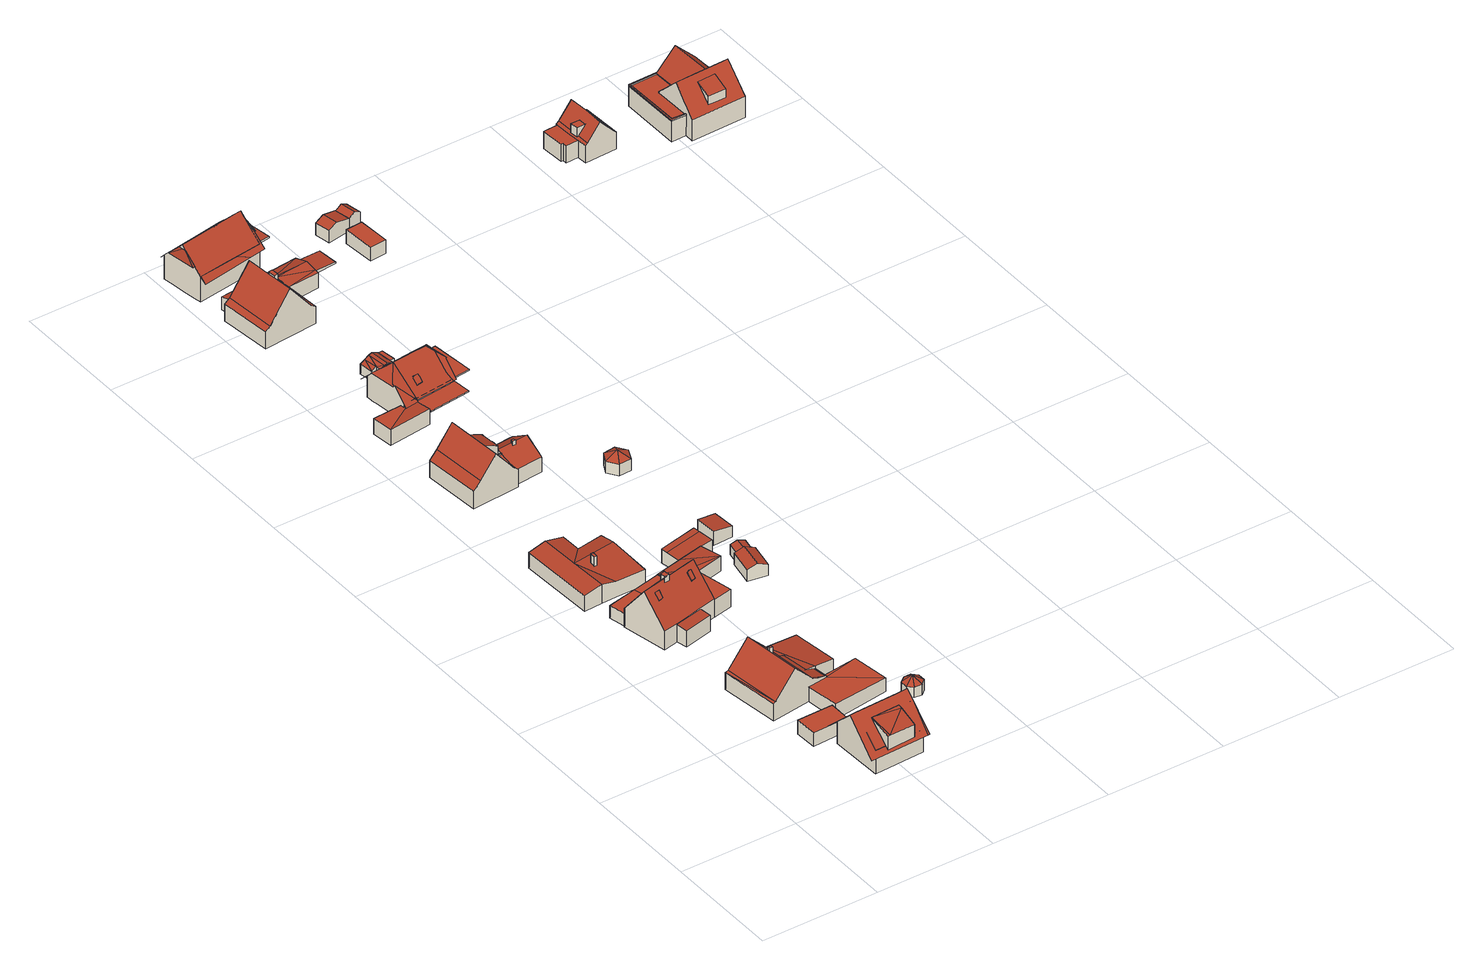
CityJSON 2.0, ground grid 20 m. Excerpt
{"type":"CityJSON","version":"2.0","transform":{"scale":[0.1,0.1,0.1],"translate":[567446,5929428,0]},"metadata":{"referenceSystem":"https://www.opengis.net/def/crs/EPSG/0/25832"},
"CityObjects":{
"building1":{"type":"Building","attributes":{"Grundfläche 2D":"22.022506","Grundhöhe NN":"1.350"},"geometry":[{"type":"Solid","lod":"3","boundaries":[[[[0,1,2,3]],[[4,5,3,2]],[[5,6,0,3]],[[6,7,1,0]],[[7,4,2,1]],[[7,6,5,4]]]],"semantics":{"surfaces":[{"type":"RoofSurface"},{"type":"WallSurface"},{"type":"GroundSurface"}],"values":[[0,1,1,1,1,2]]}}]},
"building2":{"type":"Building","attributes":{"Grundfläche 2D":"77.094022","Grundhöhe NN":"1.350"},"geometry":[{"type":"Solid","lod":"3","boundaries":[[[[8,9,10]],[[11,10,12]],[[8,10,11]],[[8,11,13]],[[14,15,16,17,18,19,20],[21,22,23,24,25,26]],[[14,20,19,18,27,28,29]],[[23,22,21,12,10,9]],[[25,13,11,12,21,26]],[[8,13,25,24]],[[9,8,24,23]],[[30,31,32,33,34]],[[35,36,20,30,34,37]],[[38,39,40,35,37,41]],[[42,33,32,43,19,44,38,41,45]],[[45,41,37,34,33,42]],[[14,20,36,35,40,39,38,44,19,18,17,16,15]],[[14,29,28,27,18,19,43,32,31,30,20]]]],"semantics":{"surfaces":[{"type":"RoofSurface"},{"type":"WallSurface"},{"type":"GroundSurface"}],"values":[[0,0,0,0,0,0,1,1,1,1,1,1,1,1,2,0,0]]}}]},
"building3":{"type":"Building","attributes":{"Grundfläche 2D":"188.567059","Grundhöhe NN":"1.225"},"children":["building3-1","building3-2"],"geometry":[{"type":"Solid","lod":"3","boundaries":[[[[46,47,48]],[[49,47,46]],[[49,46,50,51,52]],[[53,54,55,56,57,58,52,51,50]],[[59,60,56,55,61,62,63,64,65]],[[66,58,67,68,69]],[[67,58,57,56,70,68]],[[71,72,73,74]],[[75,73,72]],[[76,73,75]],[[56,60,59,65,68,70]],[[73,63,62,61,55,54,53,50,46,48,77,78,74]],[[79,65,64,63,73,76,80]],[[68,65,79,81,69]],[[66,69,81,82]],[[47,49,52,58,66,82,83]],[[48,47,83,77]],[[71,74,78,84]],[[72,71,84,85]],[[75,72,85,86]],[[76,75,86,80]],[[85,84,78,77,83,82,81,79,80,86]]]],"semantics":{"surfaces":[{"type":"RoofSurface"},{"type":"WallSurface"},{"type":"GroundSurface"}],"values":[[0,0,0,0,0,0,0,0,0,0,1,1,1,1,1,1,1,1,1,1,1,2]]}}]},
"building3-1":{"type":"BuildingInstallation","parents":["building3"],"geometry":[{"type":"MultiSurface","lod":"3","boundaries":[[[87,53,88,89,62,90,91,92,59,70,93,67,94,95,96]],[[61,54,55]],[[97,60,97,98]],[[67,57,94]],[[62,89,99]],[[100,98,97,101]],[[97,70,59,101]],[[61,99,89]],[[70,97,60]]],"semantics":{"surfaces":[{"type":"RoofSurface"},{"type":"WallSurface"}],"values":[0,1,1,1,0,0,0,0,0]}}]},
"building3-2":{"type":"BuildingInstallation","parents":["building3"],"geometry":[{"type":"MultiSurface","lod":"3","boundaries":[[[102,103,104,105,106]],[[104,103,107,108]],[[108,109,110,106,105,104]],[[110,111,102,106]],[[111,107,103,102]]],"semantics":{"surfaces":[{"type":"RoofSurface"},{"type":"WallSurface"}],"values":[0,1,1,1,1]}}]},
"building4":{"type":"Building","attributes":{"Grundfläche 2D":"13.789918","Grundhöhe NN":"1.091"},"children":["building4-1"],"geometry":[{"type":"Solid","lod":"3","boundaries":[[[[112,113,114,115]],[[114,116,117,118,115]],[[112,115,118,117,119,120]],[[112,120,119,121,113]],[[114,113,121,116]],[[121,119,117,116]]]],"semantics":{"surfaces":[{"type":"RoofSurface"},{"type":"WallSurface"},{"type":"GroundSurface"}],"values":[[0,1,1,1,1,2]]}}]},
"building4-1":{"type":"BuildingInstallation","parents":["building4"],"geometry":[{"type":"MultiSurface","lod":"3","boundaries":[[[122,112,115,123]],[[118,124,123,115]],[[124,125,122,123]],[[125,120,112,122]],[[120,118,115,112]],[[120,125,124,118]]],"semantics":{"surfaces":[{"type":"RoofSurface"},{"type":"WallSurface"},{"type":"OuterCeilingSurface"}],"values":[0,1,1,1,1,2]}}]},
"building5":{"type":"Building","attributes":{"Grundfläche 2D":"123.532788","Grundhöhe NN":"0.979"},"children":["building5-1"],"geometry":[{"type":"Solid","lod":"3","boundaries":[[[[126,127,128,129,130]],[[126,130,131]],[[132,126,131,133]],[[134,126,132,135]],[[127,126,134,136]],[[130,129,137,138]],[[139,133,131,130,138,140]],[[132,133,139,141]],[[135,132,141,142]],[[134,135,142,143]],[[136,134,143,144]],[[128,127,136,144,145]],[[129,128,145,137]],[[139,140,138,137,145,144,143,142,141]]]],"semantics":{"surfaces":[{"type":"RoofSurface"},{"type":"WallSurface"},{"type":"GroundSurface"}],"values":[[0,0,0,0,0,1,1,1,1,1,1,1,1,2]]}}]},
"building5-1":{"type":"BuildingInstallation","parents":["building5"],"geometry":[{"type":"MultiSurface","lod":"3","boundaries":[[[146,147,148,149]],[[149,148,150,151]],[[146,149,151,152]],[[147,146,152,153]],[[148,147,153,150]]],"semantics":{"surfaces":[{"type":"RoofSurface"},{"type":"WallSurface"}],"values":[0,1,1,1,1]}}]},
"building6":{"type":"Building","attributes":{"Grundfläche 2D":"149.399845","Grundhöhe NN":"0.918"},"children":["building6-1","building6-2","building6-3"],"geometry":[{"type":"Solid","lod":"3","boundaries":[[[[154,155,156,157,158,159,160,161,162,163,164,165]],[[166,158,157,156,155,154,165,164,163,167,168,169]],[[170,171,172,173]],[[174,175,176,177]],[[178,179,180]],[[178,180,181]],[[182,181,183]],[[184,178,181,182]],[[184,182,185]],[[170,173,186,187]],[[181,171,170,187,188,183]],[[171,181,180,172]],[[174,177,189,190]],[[175,174,190,191]],[[176,175,191,192]],[[182,183,188,193]],[[185,182,193,194]],[[178,184,185,194,195]],[[179,178,195,196]],[[176,192,186,173,162,161,160,159,197,189,177]],[[163,162,173,172,167]],[[198,166,169,168,167,172,180,179,196]],[[197,159,158,166,198]],[[191,190,189,197,198,196,195,194,193,188,187,186,192]]]],"semantics":{"surfaces":[{"type":"RoofSurface"},{"type":"WallSurface"},{"type":"GroundSurface"}],"values":[[0,0,0,0,0,0,0,0,0,1,1,1,1,1,1,1,1,1,1,1,1,1,1,2]]}}]},
"building6-1":{"type":"BuildingInstallation","parents":["building6"],"geometry":[{"type":"MultiSurface","lod":"3","boundaries":[[[199,200,201,202,203]],[[204,202,201,205]],[[206,205,201,200]],[[204,207,203,202]],[[207,208,206,200,199,203]]],"semantics":{"surfaces":[{"type":"RoofSurface"},{"type":"WallSurface"}],"values":[0,1,1,1,1]}}]},
"building6-2":{"type":"BuildingInstallation","parents":["building6"],"geometry":[{"type":"MultiSurface","lod":"3","boundaries":[[[209,210,211,212,213,214,215]],[[216,213,212,211,217,155]],[[218,214,213,216]],[[218,165,154,219,210,209,215,214]],[[211,210,219,217]]],"semantics":{"surfaces":[{"type":"RoofSurface"},{"type":"WallSurface"}],"values":[0,1,1,1,1]}}]},
"building6-3":{"type":"BuildingInstallation","parents":["building6"],"geometry":[{"type":"MultiSurface","lod":"3","boundaries":[[[220,221,222,223,224,225]],[[226,227,223,222]],[[228,229,220,225]],[[227,228,225,224,223]],[[222,221,220,229,230,226]]],"semantics":{"surfaces":[{"type":"RoofSurface"},{"type":"WallSurface"}],"values":[0,1,1,1,1]}}]},
"building7":{"type":"Building","attributes":{"Grundfläche 2D":"7.339132","Grundhöhe NN":"1.258"},"geometry":[{"type":"Solid","lod":"3","boundaries":[[[[231,232,233]],[[231,234,232]],[[231,233,235]],[[231,235,236]],[[231,236,237]],[[231,237,238]],[[231,238,239]],[[231,239,234]],[[240,241,233,232]],[[241,242,235,233]],[[242,243,236,235]],[[243,244,237,236]],[[244,245,238,237]],[[245,246,239,238]],[[246,247,234,239]],[[247,240,232,234]],[[240,247,246,245,244,243,242,241]]]],"semantics":{"surfaces":[{"type":"RoofSurface"},{"type":"WallSurface"},{"type":"GroundSurface"}],"values":[[0,0,0,0,0,0,0,0,1,1,1,1,1,1,1,1,2]]}}]},
"building8":{"type":"Building","attributes":{"Grundfläche 2D":"110.233627","Grundhöhe NN":"1.056"},"children":["building8-1","building8-2","building8-3","building8-4"],"geometry":[{"type":"Solid","lod":"3","boundaries":[[[[248,249,250,251,252,253,254]],[[252,255,256,253]],[[255,257,258,259,260,261]],[[260,262,263,256,255,261]],[[256,263,262,264,265]],[[266,257,267,268,269]],[[259,258,257,266,270]],[[271,272,273,274,266,275,276,277,278,279]],[[280,265,281]],[[260,282,264,265,264,262]],[[283,281,265,264,282,284,285,286,287]],[[270,266,274,288,289]],[[289,259,270]],[[290,291,292,286,293,294,295]],[[292,287,286]],[[286,296,293]],[[296,297,293]],[[297,298,293]],[[298,299,293]],[[293,299,300,301]],[[293,301,302]],[[271,279,303,304,305,283,293,302,273,272]],[[282,286,285,284]],[[282,260,286]],[[306,307,308,309,310,311]],[[307,306,307,308]],[[306,312,308,307]],[[287,292,283]],[[283,292,291,290]],[[290,295,283]],[[283,295,294,293]],[[283,305,281]],[[275,266,269]],[[300,299,298,297,296,286,310,309]],[[309,308,312,274,273,302,301]],[[309,301,300]],[[311,310,286,260]],[[289,288,274,312,306]],[[306,259,289]],[[306,311,260,259]],[[313,250,249,248,254,314,315]],[[267,257,255,252,251,250,313,316]],[[317,275,269,268,267,316,318]],[[277,276,275,317,319]],[[303,279,278,277,319,320]],[[305,304,303,320,321]],[[281,305,321,322,280]],[[254,253,256,265,280,322,314]],[[317,318,316,313,315,314,322,321,320,319]]]],"semantics":{"surfaces":[{"type":"RoofSurface"},{"type":"WallSurface"},{"type":"GroundSurface"}],"values":[[0,0,0,0,0,0,0,0,0,0,0,0,0,0,0,0,0,0,0,0,0,0,0,0,0,0,0,0,0,0,0,1,1,1,1,1,1,1,1,1,1,1,1,1,1,1,1,1,2]]}}]},
"building8-1":{"type":"BuildingInstallation","parents":["building8"],"geometry":[{"type":"MultiSurface","lod":"3","boundaries":[[[323,324,325,326,327]],[[328,272,329,330,325,324]],[[330,331,326,325]],[[271,332,323,327,326,331]],[[332,328,324,323]]],"semantics":{"surfaces":[{"type":"RoofSurface"},{"type":"WallSurface"}],"values":[0,1,1,1,1]}}]},
"building8-2":{"type":"BuildingInstallation","parents":["building8"],"geometry":[{"type":"MultiSurface","lod":"3","boundaries":[[[333,334,335,336]],[[337,334,333]],[[338,334,337]],[[339,340,341,342,343,344,345,346,347,348,349,350,351,334,338]],[[352,353,345,344]],[[354,353,352]],[[355,356,353,354]],[[357,358,333,336,270]],[[337,333,358,359]],[[307,338,259]],[[307,259,306]],[[338,337,359]],[[338,359,259]],[[307,360,339,338]],[[360,361,340,339]],[[361,362,341,340]],[[362,363,364,311,260,365,366,352,344,343,342,341]],[[354,352,366,367]],[[282,354,367]],[[282,368,355,354]],[[368,264,356,355]],[[369,347,346,345,353,356,264,263]],[[348,261,370,371,372,258,270,336,335,334,351,350,349]]],"semantics":{"surfaces":[{"type":"RoofSurface"},{"type":"WallSurface"}],"values":[0,0,0,0,0,0,0,1,1,1,1,1,1,1,1,1,1,1,1,1,1,1,1]}}]},
"building8-3":{"type":"BuildingInstallation","parents":["building8"],"geometry":[{"type":"MultiSurface","lod":"3","boundaries":[[[365,373,374,375,376,377,378,302,293,379,380,381,382,383,384,385,386,367,366]],[[286,296,297,298,376,375,374,373]],[[298,299,377,376]],[[299,300,378,377]],[[378,300,301]],[[301,302,378]],[[373,365,260,286]],[[294,295,290,291,292,382,381,380,379,293]],[[292,287,383,382]],[[287,387,388,385,384,383]],[[388,285,284,282,367,386,385]]],"semantics":{"surfaces":[{"type":"RoofSurface"},{"type":"WallSurface"}],"values":[0,1,1,1,1,1,1,1,1,1,1]}}]},
"building8-4":{"type":"BuildingInstallation","parents":["building8"],"geometry":[{"type":"MultiSurface","lod":"3","boundaries":[[[358,359,358,357,389,390,391]],[[392,274,390,389]],[[289,358,391,390,274,288]],[[289,259,359]],[[289,359,358]],[[270,392,389,357]]],"semantics":{"surfaces":[{"type":"RoofSurface"},{"type":"WallSurface"}],"values":[0,1,1,1,1,1]}}]},
"building9":{"type":"Building","attributes":{"Grundfläche 2D":"23.607002","Grundhöhe NN":"0.918"},"geometry":[{"type":"Solid","lod":"3","boundaries":[[[[393,394,395,396]],[[397,398,393,396,399]],[[399,396,395,400,401]],[[398,397,399,401,402]],[[394,393,398,402,403]],[[395,394,403,400]],[[402,401,400,403]]]],"semantics":{"surfaces":[{"type":"RoofSurface"},{"type":"WallSurface"},{"type":"GroundSurface"}],"values":[[0,0,1,1,1,1,2]]}}]},
"building10":{"type":"Building","attributes":{"Grundfläche 2D":"14.716086","Grundhöhe NN":"0.878"},"geometry":[{"type":"Solid","lod":"3","boundaries":[[[[404,405,406,407,408]],[[409,410,405,404,411]],[[408,407,412,413]],[[411,404,408,413,414]],[[409,411,414,415]],[[407,406,405,410,409,415,416,417,412]],[[416,415,414,413,412,417]]]],"semantics":{"surfaces":[{"type":"RoofSurface"},{"type":"WallSurface"},{"type":"GroundSurface"}],"values":[[0,0,1,1,1,1,2]]}}]},
"building11":{"type":"Building","attributes":{"Grundfläche 2D":"95.056930","Grundhöhe NN":"1.610"},"children":["building11-1","building11-2","building11-3","building11-4"],"geometry":[{"type":"Solid","lod":"3","boundaries":[[[[418,419,420]],[[421,422,418]],[[421,423,424,422]],[[422,424,423,425,426]],[[425,427,428,429,422,426]],[[430,431,432,433,422,429,428,434,435]],[[433,432,431,436,437]],[[418,422,433,437,436,438,419]],[[439,440,441,442,443,428,427,444]],[[445,446,447,448,449,450]],[[451,452,453,445,450,454]],[[455,456,457,458,459,460,461]],[[462,463,440,454,450,449,448,447,460,429,464]],[[460,447,461]],[[465,466,467,468,469,470,437,432,458,457]],[[418,468,467,471]],[[472,473,474,475,452,451,454,440,439,444,427,476,426,424,421,418,471,477]],[[478,453,452,475]],[[445,453,478,479]],[[479,480,446,445]],[[447,446,480,455,461]],[[480,479,478,475,474,473,472,477,471,467,466,465,457,456,455]],[[468,418,420]],[[438,436,437,470,469,468,420,419]],[[424,423,421]],[[423,424,426,425]],[[476,427,425]],[[426,476,425]],[[463,462,464,443,442,441,440]],[[443,464,428]],[[428,464,429]],[[429,460,459,458,432,431,430,435,434,428]],[[431,432,437,436]]]],"semantics":{"surfaces":[{"type":"RoofSurface"},{"type":"WallSurface"},{"type":"GroundSurface"}],"values":[[0,0,0,0,0,0,0,0,0,0,0,1,1,1,1,1,1,1,1,1,1,2,0,0,0,0,0,0,0,0,0,0,0]]}}]},
"building11-1":{"type":"BuildingInstallation","parents":["building11"],"geometry":[{"type":"MultiSurface","lod":"3","boundaries":[[[481,482,483,484,485]],[[486,484,483,487]],[[488,487,483,482]],[[486,489,481,485,484]],[[489,488,482,481]]],"semantics":{"surfaces":[{"type":"RoofSurface"},{"type":"WallSurface"}],"values":[0,1,1,1,1]}}]},
"building11-2":{"type":"BuildingInstallation","parents":["building11"],"geometry":[{"type":"MultiSurface","lod":"3","boundaries":[[[490,491,492,493,494]],[[495,492,491,490,496,497]],[[493,492,495,498]],[[494,493,498,499]],[[490,494,499,496]]],"semantics":{"surfaces":[{"type":"RoofSurface"},{"type":"WallSurface"}],"values":[0,1,1,1,1]}}]},
"building11-3":{"type":"BuildingInstallation","parents":["building11"],"geometry":[{"type":"MultiSurface","lod":"3","boundaries":[[[500,501,502,503]],[[500,503,504,505]],[[505,506,501,500]],[[502,501,506,507]],[[507,504,503,502]],[[507,506,505,504]]],"semantics":{"surfaces":[{"type":"RoofSurface"},{"type":"WallSurface"},{"type":"OuterCeilingSurface"}],"values":[0,1,1,1,1,2]}}]},
"building11-4":{"type":"BuildingInstallation","parents":["building11"],"geometry":[{"type":"MultiSurface","lod":"3","boundaries":[[[508,509,510,511]],[[512,511,510,447,461]],[[508,511,512,513]],[[509,508,513,514]],[[447,509,514,461]],[[509,447,510]],[[461,514,513,512]]],"semantics":{"surfaces":[{"type":"RoofSurface"},{"type":"WallSurface"},{"type":"OuterCeilingSurface"}],"values":[0,1,1,1,1,1,2]}}]},
"building12":{"type":"Building","attributes":{"Grundfläche 2D":"5.222830","Grundhöhe NN":"1.041"},"geometry":[{"type":"Solid","lod":"3","boundaries":[[[[515,516,517,518]],[[519,515,518,520]],[[521,520,518,517,522,523]],[[519,520,521,524]],[[516,515,519,524,525]],[[517,516,525,522]],[[521,523,522,525,524]]]],"semantics":{"surfaces":[{"type":"RoofSurface"},{"type":"WallSurface"},{"type":"GroundSurface"}],"values":[[0,0,1,1,1,1,2]]}}]},
"building13":{"type":"Building","attributes":{"Grundfläche 2D":"11.977586","Grundhöhe NN":"0.918"},"geometry":[{"type":"Solid","lod":"3","boundaries":[[[[526,527,528,529]],[[530,531,529,528]],[[531,532,526,529]],[[532,533,527,526]],[[533,530,528,527]],[[533,532,531,530]]]],"semantics":{"surfaces":[{"type":"RoofSurface"},{"type":"WallSurface"},{"type":"GroundSurface"}],"values":[[0,1,1,1,1,2]]}}]},
"building14":{"type":"Building","attributes":{"Grundfläche 2D":"12.297344","Grundhöhe NN":"1.610"},"geometry":[{"type":"Solid","lod":"3","boundaries":[[[[534,535,536,537,538,539]],[[540,538,537]],[[541,535,534,542]],[[543,542,544]],[[541,542,543]],[[545,544,546]],[[543,544,545]],[[541,543,547]],[[540,537,548]],[[549,550,540,551]],[[550,538,540]],[[552,553,546,544,542,534,539,538,550,549]],[[545,546,553,554]],[[543,545,554,555]],[[547,543,555,556]],[[548,537,536,535,541,547,556,557]],[[540,548,557,558]],[[551,540,558,559]],[[549,551,559,552]],[[555,554,553,552,559,558,557,556]]]],"semantics":{"surfaces":[{"type":"RoofSurface"},{"type":"WallSurface"},{"type":"GroundSurface"}],"values":[[0,0,0,0,0,0,0,0,0,0,0,1,1,1,1,1,1,1,1,2]]}}]},
"building15":{"type":"Building","attributes":{"Grundfläche 2D":"15.166122","Grundhöhe NN":"1.274"},"geometry":[{"type":"Solid","lod":"3","boundaries":[[[[560,561,562]],[[563,561,560]],[[560,562,564]],[[562,561,565,566]],[[564,562,566,567]],[[563,560,564,567,568]],[[561,563,568,565]],[[566,565,568,567]]]],"semantics":{"surfaces":[{"type":"RoofSurface"},{"type":"WallSurface"},{"type":"GroundSurface"}],"values":[[0,0,0,1,1,1,1,2]]}}]},
"building16":{"type":"Building","attributes":{"Grundfläche 2D":"11.699985","Grundhöhe NN":"1.034"},"geometry":[{"type":"Solid","lod":"3","boundaries":[[[[569,570,571]],[[569,572,570]],[[569,571,573]],[[569,573,574]],[[569,574,575]],[[569,575,572]],[[576,577,571,570]],[[577,578,573,571]],[[578,579,574,573]],[[579,580,575,574]],[[580,581,572,575]],[[581,576,570,572]],[[581,580,579,578,577,576]]]],"semantics":{"surfaces":[{"type":"RoofSurface"},{"type":"WallSurface"},{"type":"GroundSurface"}],"values":[[0,0,0,0,0,0,1,1,1,1,1,1,2]]}}]},
"building17":{"type":"Building","attributes":{"Grundfläche 2D":"111.909984","Grundhöhe NN":"1.041"},"children":["building17-1","building17-2"],"geometry":[{"type":"Solid","lod":"3","boundaries":[[[[582,583,584,585]],[[586,584,583,587,588,589]],[[590,589,588,587,591]],[[592,593,590,591,594,595,596]],[[563,560,597,598]],[[564,597,560]],[[599,600,597]],[[598,597,600]],[[601,599,596,602]],[[601,600,599]],[[603,601,602]],[[564,560,563,604,605]],[[597,564,605,606]],[[599,597,606,607,592]],[[592,596,599]],[[603,602,608,609]],[[598,600,601,603,609,610]],[[563,598,610,604]],[[582,585,611,612]],[[594,591,587,583,582,612,613]],[[602,596,595,594,613,608]],[[592,607,614,593]],[[585,584,586,589,590,593,614,611]],[[614,607,606,605,604,610,609,608,613,612,611]]]],"semantics":{"surfaces":[{"type":"RoofSurface"},{"type":"WallSurface"},{"type":"GroundSurface"}],"values":[[0,0,0,0,0,0,0,0,0,0,0,1,1,1,1,1,1,1,1,1,1,1,1,2]]}}]},
"building17-1":{"type":"BuildingInstallation","parents":["building17"],"geometry":[{"type":"MultiSurface","lod":"3","boundaries":[[[615,616,617,618,619,620]],[[621,618,617,616,622,623]],[[619,618,621,624]],[[625,615,620,619,624,626]],[[616,615,625,622]]],"semantics":{"surfaces":[{"type":"RoofSurface"},{"type":"WallSurface"}],"values":[0,1,1,1,1]}}]},
"building17-2":{"type":"BuildingInstallation","parents":["building17"],"geometry":[{"type":"MultiSurface","lod":"3","boundaries":[[[627,628,629,630]],[[628,627,631,632]],[[629,628,632,633]],[[630,629,633,634]],[[627,630,634,631]],[[632,631,634,633]]],"semantics":{"surfaces":[{"type":"RoofSurface"},{"type":"WallSurface"},{"type":"OuterCeilingSurface"}],"values":[0,1,1,1,1,2]}}]},
"building18":{"type":"Building","attributes":{"Grundfläche 2D":"86.519270","Grundhöhe NN":"1.402"},"children":["building18-1","building18-2"],"geometry":[{"type":"MultiSurface","lod":"3","boundaries":[[[635,636,637,638,639,640,641,642]],[[640,639,643]],[[644,645,636]],[[637,636,645,646,647,639,638]],[[648,649,650]],[[651,652,647,646,649,648,653,654,655]],[[656,652,651]],[[650,649,657,644]],[[644,657,645]],[[656,643,639,658,652]],[[659,660,653,661,662]],[[659,662,663,664,665,666,667,668,669,670,671,647,672,673]],[[635,674,669,668,675]],[[653,648,649,646,645,636,635,675,676,677,678,661]],[[665,679,664,663,662,661,678,677,676,675,668,667,666]],[[636,657,644]],[[659,673,672,652,651,655,654,653,660]],[[670,669,674,635,642,641,640]],[[640,639,671,670]],[[672,647,652]],[[639,647,671]],[[636,645,657]]],"semantics":{"surfaces":[{"type":"RoofSurface"},{"type":"WallSurface"},{"type":"GroundSurface"}],"values":[0,0,0,0,0,0,0,0,0,0,1,1,1,1,2,0,0,0,0,0,0,0]}}]},
"building18-1":{"type":"BuildingInstallation","parents":["building18"],"geometry":[{"type":"MultiSurface","lod":"3","boundaries":[[[680,681,682,683,684,685,686,687,688,689,690]],[[683,682,691,692,693]],[[692,691,694,695]],[[688,687,696,697]],[[698,638,680,690,689,688,697,699]],[[700,694,691,682,681,680,638,701]],[[637,683,693,692,695,693]],[[702,703,696,687,686,685,684,683,637,704]]],"semantics":{"surfaces":[{"type":"RoofSurface"},{"type":"WallSurface"}],"values":[0,0,1,1,1,1,1,1]}}]},
"building18-2":{"type":"BuildingInstallation","parents":["building18"],"geometry":[{"type":"MultiSurface","lod":"3","boundaries":[[[705,706,707,708,709,710,711]],[[709,708,712,713]],[[710,709,713,714]],[[705,711,710,714,715]],[[716,715,714,713,712]]],"semantics":{"surfaces":[{"type":"RoofSurface"},{"type":"WallSurface"},{"type":"OuterCeilingSurface"}],"values":[0,1,1,1,2]}}]},
"building19":{"type":"Building","attributes":{"Grundfläche 2D":"10.693188","Grundhöhe NN":"0.556"},"geometry":[{"type":"Solid","lod":"3","boundaries":[[[[717,718,719,720]],[[721,722,718,717,723]],[[720,719,724,725]],[[723,717,720,725,726]],[[727,722,721,723,726,728]],[[724,719,718,722,727]],[[728,726,725,724,727]]]],"semantics":{"surfaces":[{"type":"RoofSurface"},{"type":"WallSurface"},{"type":"GroundSurface"}],"values":[[0,0,1,1,1,1,2]]}}]},
"building20":{"type":"Building","attributes":{"Grundfläche 2D":"15.166136","Grundhöhe NN":"0.147"},"geometry":[{"type":"Solid","lod":"3","boundaries":[[[[729,730,731,732]],[[733,734,732,731]],[[734,735,729,732]],[[735,736,730,729]],[[736,733,731,730]],[[736,735,734,733]]]],"semantics":{"surfaces":[{"type":"RoofSurface"},{"type":"WallSurface"},{"type":"GroundSurface"}],"values":[[0,1,1,1,1,2]]}}]},
"building21":{"type":"Building","attributes":{"Grundfläche 2D":"5.935342","Grundhöhe NN":"0.153"},"geometry":[{"type":"Solid","lod":"3","boundaries":[[[[737,721,723,738]],[[739,737,738,740]],[[740,738,723,741,742]],[[739,740,742,743]],[[721,737,739,743,744]],[[723,721,744,741]],[[742,741,744,743]]]],"semantics":{"surfaces":[{"type":"RoofSurface"},{"type":"WallSurface"},{"type":"GroundSurface"}],"values":[[0,0,1,1,1,1,2]]}}]},
"building22":{"type":"Building","attributes":{"Grundfläche 2D":"48.230768","Grundhöhe NN":"0.747"},"children":["building22-1"],"geometry":[{"type":"Solid","lod":"3","boundaries":[[[[745,746,747,748,749,750,751,752,753]],[[752,751,750,749,754,755,756]],[[757,758,759]],[[760,758,757]],[[754,759,758,756,755]],[[747,746,745,761,762,763,764]],[[753,765,766,745]],[[747,767,768,748]],[[757,759,754,749,748,768,769]],[[760,757,769,770]],[[765,753,752,756,758,760,770,771]],[[761,745,766,772]],[[762,761,772,773]],[[763,762,773,774]],[[764,763,774,775]],[[747,764,775,767]],[[774,773,772,766,765,771,770,769,768,767,775]]]],"semantics":{"surfaces":[{"type":"RoofSurface"},{"type":"WallSurface"},{"type":"GroundSurface"}],"values":[[0,0,0,0,0,0,1,1,1,1,1,1,1,1,1,1,2]]}}]},
"building22-1":{"type":"BuildingInstallation","parents":["building22"],"geometry":[{"type":"MultiSurface","lod":"3","boundaries":[[[776,777,778,779,780]],[[781,782,779,778]],[[780,779,782,750]],[[751,781,778,777,776]]],"semantics":{"surfaces":[{"type":"RoofSurface"},{"type":"WallSurface"}],"values":[0,1,1,1]}}]},
"building23":{"type":"Building","attributes":{"Grundfläche 2D":"136.197691","Grundhöhe NN":"0.722"},"children":["building23-1","building23-2"],"geometry":[{"type":"Solid","lod":"3","boundaries":[[[[783,784,785,786,787,788,789]],[[790,789,788,787,791,792,793]],[[791,794,795,792]],[[792,795,796,797,793]],[[798,799,800,801,802,803,804,805,806]],[[786,785,807,808]],[[809,810,794,791,787,786,808,811]],[[795,794,810,812,798,796]],[[798,806,805,793,797,796]],[[793,805,804,790]],[[802,813,807,785,784,783,789,790,804,803]],[[800,799,814,815]],[[801,800,815,816]],[[802,801,816,813]],[[799,798,812,814]],[[808,807,813,816,815,814,812,810,809,811]]]],"semantics":{"surfaces":[{"type":"RoofSurface"},{"type":"WallSurface"},{"type":"GroundSurface"}],"values":[[0,0,0,0,0,1,1,1,1,1,1,1,1,1,1,2]]}}]},
"building23-1":{"type":"BuildingInstallation","parents":["building23"],"geometry":[{"type":"MultiSurface","lod":"3","boundaries":[[[817,818,819,820,821]],[[822,823,819,818]],[[823,824,820,819]],[[818,817,822]]],"semantics":{"surfaces":[{"type":"RoofSurface"},{"type":"WallSurface"}],"values":[0,1,1,1]}}]},
"building23-2":{"type":"BuildingInstallation","parents":["building23"],"geometry":[{"type":"MultiSurface","lod":"3","boundaries":[[[825,797,796,826,827,828,829,830,831]],[[798,799,826,796,797,806]],[[799,800,827,826]],[[800,801,828,827]],[[801,802,829,828]],[[803,830,829,802]],[[831,830,803,832]],[[825,831,832,833]],[[833,806,797,825]]],"semantics":{"surfaces":[{"type":"RoofSurface"},{"type":"WallSurface"}],"values":[0,1,1,1,1,1,1,1,1]}}]}
},
"vertices":[
[176,123,37],[175,159,38],[115,158,38],[116,121,37],[115,158,14],[116,121,14],[176,123,14],[175,159,14],
[167,50,86],[169,13,74],[173,14,74],[216,46,84],[217,16,73],[215,52,86],[137,61,97],[138,9,47],[169,10,47],[241,13,47],[239,65,97],[234,65,97],[148,61,97],[217,16,51],[173,14,50],[169,13,50],[167,50,85],[215,52,85],[216,46,80],[238,116,47],[146,113,47],[135,112,47],[147,107,53],[157,107,53],[232,110,53],[232,110,14],[147,107,14],[150,17,55],[149,42,78],[150,17,14],[235,20,54],[179,18,54],[164,18,55],[235,20,14],[234,65,14],[234,68,94],[234,61,93],[234,61,14],
[110,205,44],[93,305,42],[106,205,42],[98,305,44],[147,210,84],[140,270,84],[135,310,84],[179,214,51],[180,214,50],[182,215,48],[179,239,48],[174,284,48],[170,315,48],[201,242,41],[188,240,45],[191,216,45],[205,218,41],[207,218,40],[206,224,40],[204,242,40],[229,323,39],[184,285,46],[204,242,44],[239,247,39],[188,240,46],[180,157,39],[276,170,36],[207,218,38],[173,214,38],[267,232,37],[206,224,38],[106,205,12],[173,214,12],[204,242,12],[206,224,12],[239,247,12],[229,323,12],[93,305,12],[180,157,12],[276,170,12],[267,232,12],
[178,221,51],[182,215,50],[191,216,46],[204,221,41],[204,223,41],[204,225,41],[184,281,46],[170,284,51],[174,255,51],[176,237,51],[189,233,45],[190,220,45],[191,218,45],[192,232,44],[191,235,44],
[148,271,87],[143,271,87],[143,267,87],[144,267,87],[148,267,87],[143,271,81],[143,267,81],[144,267,80],[148,267,76],[148,271,76],
[108,550,33],[58,539,33],[64,512,33],[114,523,33],[64,512,11],[114,523,11],[114,523,31],[108,550,11],[108,550,31],[58,539,11],
[155,560,33],[161,534,33],[161,534,31],[155,560,31],
[66,638,44],[63,705,44],[34,704,37],[39,574,37],[69,575,44],[95,576,37],[141,648,44],[145,576,37],[96,671,37],[141,678,37],[95,706,37],[39,574,10],[69,575,10],[145,576,10],[95,576,10],[141,648,10],[141,678,10],[96,671,10],[95,706,10],[34,704,10],
[91,618,59],[91,627,59],[87,627,59],[87,618,59],[87,627,43],[87,618,42],[91,618,42],[91,627,43],
[118,484,92],[111,483,92],[94,479,92],[87,477,92],[72,474,92],[80,435,42],[105,440,42],[153,451,42],[181,457,42],[172,496,92],[159,493,92],[119,484,92],[64,512,42],[164,534,42],[161,534,42],[114,523,42],[215,464,40],[198,542,40],[164,534,40],[181,457,40],[109,422,38],[157,433,38],[153,451,40],[105,440,40],[155,560,34],[161,534,36],[164,534,36],[198,542,36],[252,542,36],[201,530,36],[201,570,34],[244,579,34],[181,457,9],[215,464,9],[201,530,9],[105,440,9],[109,422,9],[157,433,9],[153,451,9],[252,542,9],[244,579,9],[155,560,9],[161,534,9],[80,435,9],[64,512,9],
[158,486,85],[153,484,84],[155,476,73],[163,478,74],[161,486,85],[163,478,73],[155,476,72],[153,484,83],[161,486,84],[158,486,84],
[118,484,98],[118,490,98],[110,488,98],[111,483,98],[111,479,98],[119,480,98],[119,484,98],[111,479,87],[110,488,85],[119,480,87],[118,490,86],
[96,472,85],[90,471,85],[88,471,85],[90,463,75],[93,464,75],[97,465,75],[88,471,84],[90,463,74],[97,465,74],[96,472,84],[90,471,84],
[307,149,41],[302,163,31],[292,155,31],[314,163,31],[292,143,31],[300,134,31],[313,133,31],[322,141,31],[322,154,31],[302,163,13],[292,155,13],[292,143,13],[300,134,13],[313,133,13],[322,141,13],[322,154,13],[314,163,13],
[43,956,41],[50,865,42],[50,862,42],[55,862,47],[63,863,54],[55,960,54],[42,959,41],[91,865,89],[83,962,89],[121,867,52],[117,899,52],[117,900,52],[115,930,50],[102,897,70],[114,932,50],[113,933,52],[114,933,50],[113,965,50],[130,882,42],[131,868,42],[130,872,42],[130,874,42],[118,899,51],[152,909,57],[148,909,57],[124,907,57],[125,901,53],[130,874,37],[176,878,37],[179,878,37],[179,885,41],[177,911,57],[122,965,41],[125,938,42],[115,932,50],[125,931,42],[123,933,44],[123,933,43],[122,931,44],[124,931,43],[120,901,52],[118,900,52],[124,928,44],[124,929,44],[124,930,43],[125,912,54],[124,927,45],[124,928,45],[122,930,45],[123,927,46],[123,926,47],[123,925,47],[123,924,47],[123,924,48],[124,911,54],[174,942,37],[170,942,37],[125,938,37],[117,900,43],[117,901,43],[124,907,43],[124,911,43],[122,931,43],[115,930,43],[125,901,43],[50,862,11],[42,959,11],[43,956,11],[131,868,11],[130,874,11],[130,872,11],[179,878,11],[174,942,11],[125,938,11],[122,965,11],
[152,910,62],[148,909,62],[148,905,62],[153,905,62],[152,909,62],[148,909,56],[148,905,55],[148,905,54],[153,905,54],[152,910,56],
[118,900,71],[116,898,72],[117,899,72],[118,899,71],[117,900,71],[117,901,71],[117,906,71],[117,907,71],[117,912,71],[116,913,71],[115,929,71],[115,930,71],[112,933,73],[99,932,79],[89,931,83],[92,896,84],[102,897,79],[109,898,76],[114,898,73],[115,931,71],[113,933,72],[115,932,71],[115,933,71],[114,933,72],[118,899,54],[118,900,54],[117,900,54],[117,906,43],[117,907,43],[117,912,43],[116,913,43],[115,929,43],[115,930,54],[115,931,54],[115,932,54],[115,933,50],[112,933,54],[114,898,56],[116,898,54],[116,898,53],
[122,931,54],[122,930,54],[123,927,54],[123,926,54],[123,925,54],[123,924,54],[124,927,54],[124,928,54],[124,929,54],[124,930,54],[124,931,54],[124,932,54],[124,933,54],[123,933,54],[124,932,43],[124,933,43],
[125,900,54],[125,901,54],[120,901,54],[125,900,52],
[263,610,33],[261,620,34],[195,606,34],[197,596,33],[244,581,31],[268,585,31],[201,573,31],[195,606,9],[201,573,9],[268,585,9],[261,620,9],
[285,497,36],[292,541,36],[281,543,31],[277,544,29],[269,500,29],[309,538,29],[304,539,31],[301,494,29],[277,544,9],[269,500,9],[301,494,9],[309,538,9],[292,541,9],[281,543,9],
[76,1161,53],[171,1183,42],[74,1172,42],[77,1146,69],[97,1126,89],[73,1146,69],[78,1142,72],[79,1101,69],[82,1106,72],[82,1102,69],[107,1082,45],[107,1084,47],[179,1114,69],[181,1114,69],[168,1124,79],[157,1132,89],[172,1089,45],[181,1090,45],[175,1156,69],[166,1144,79],[174,1156,69],[84,1086,52],[85,1082,47],[85,1077,43],[90,1078,43],[107,1080,43],[84,1089,55],[37,1048,43],[111,1056,43],[108,1084,41],[107,1084,41],[105,1084,41],[89,1082,41],[84,1086,41],[84,1089,41],[33,1084,43],[85,1082,41],[108,1084,16],[171,1091,16],[172,1091,16],[172,1091,47],[171,1091,47],[109,1084,47],[108,1084,40],[102,1083,48],[87,1082,47],[105,1084,48],[166,1144,16],[166,1145,16],[163,1171,16],[163,1171,53],[164,1159,64],[166,1145,78],[76,1161,16],[78,1142,16],[82,1104,16],[82,1102,16],[84,1089,16],[82,1104,70],[77,1146,16],[33,1084,16],[37,1048,16],[111,1056,16],
[126,1107,68],[116,1106,68],[117,1096,59],[127,1097,59],[127,1102,64],[127,1097,58],[117,1096,58],[116,1106,67],[126,1107,67],
[94,1133,83],[96,1133,83],[101,1134,83],[100,1146,72],[92,1145,72],[101,1134,82],[94,1133,82],[96,1133,82],[100,1146,71],[92,1145,71],
[171,1097,42],[212,1102,42],[204,1175,42],[163,1170,42],[163,1170,40],[171,1097,40],[212,1102,40],[204,1175,40],
[182,1061,42],[179,1092,42],[108,1084,42],[111,1053,42],[111,1053,40],[182,1061,40],[179,1092,40],
[296,563,32],[285,565,28],[281,543,28],[292,541,32],[308,561,28],[304,539,28],[304,539,10],[281,543,10],[292,541,10],[308,561,10],[285,565,10],
[312,598,29],[309,636,29],[277,633,34],[279,597,34],[277,633,9],[279,597,9],[312,598,9],[309,636,9],
[122,1214,42],[126,1181,42],[129,1181,41],[137,1182,37],[133,1215,37],[125,1214,41],[137,1191,36],[120,1180,41],[116,1213,41],[112,1189,37],[108,1212,37],[103,1188,33],[100,1211,33],[113,1179,37],[139,1182,36],[141,1216,36],[134,1215,36],[144,1191,36],[141,1216,16],[100,1211,16],[103,1188,16],[112,1189,16],[113,1179,16],[139,1182,16],[137,1191,16],[144,1191,16],
[104,1457,36],[30,1453,35],[32,1432,40],[104,1460,36],[106,1440,42],[30,1453,13],[32,1432,13],[106,1440,13],[104,1460,13],
[274,827,40],[262,843,30],[253,825,30],[283,846,30],[264,808,30],[286,809,30],[295,829,30],[262,843,10],[253,825,10],[264,808,10],[286,809,10],[295,829,10],[283,846,10],
[29,1343,40],[37,1344,46],[29,1432,46],[20,1431,40],[32,1432,50],[75,1348,94],[70,1396,94],[66,1436,94],[105,1439,46],[113,1351,46],[114,1437,40],[114,1440,40],[122,1352,40],[117,1413,40],[116,1421,40],[114,1441,42],[168,1466,36],[114,1437,44],[170,1442,44],[172,1424,39],[117,1413,38],[173,1418,37],[104,1460,10],[106,1440,10],[114,1441,10],[114,1437,10],[117,1413,10],[173,1418,10],[168,1466,10],[20,1431,10],[29,1343,10],[122,1352,10],[114,1440,10],
[78,1397,96],[72,1396,96],[72,1394,96],[73,1383,96],[79,1384,96],[79,1387,96],[73,1383,92],[72,1396,92],[72,1394,92],[79,1384,84],[78,1397,84],[79,1387,84],
[169,1459,37],[172,1424,37],[210,1428,34],[207,1463,34],[169,1459,32],[172,1424,32],[210,1428,32],[207,1463,32],
[4,1557,57],[6,1544,70],[71,1544,80],[80,1544,81],[122,1545,88],[122,1562,70],[119,1583,50],[3,1563,50],[124,1563,70],[2,1543,70],[8,1526,88],[9,1519,95],[123,1538,95],[13,1495,70],[10,1513,88],[10,1494,70],[130,1514,70],[124,1532,88],[15,1483,58],[17,1474,50],[134,1494,50],[132,1514,70],[9,1519,88],[123,1538,88],[129,1500,57],[61,1490,58],[15,1483,14],[129,1500,14],[127,1513,14],[127,1514,14],[123,1538,14],[119,1561,14],[119,1562,14],[117,1575,14],[117,1575,57],[119,1562,70],[119,1561,71],[127,1514,71],[127,1513,70],[77,1568,57],[4,1557,14],[6,1544,14],[9,1519,14],[13,1495,14],[124,1531,14],
[80,1544,82],[79,1545,82],[79,1546,81],[71,1544,81],[71,1542,83],[71,1541,84],[72,1540,85],[72,1537,89],[81,1538,89],[80,1540,87],[80,1541,86],[79,1549,78],[70,1547,78],[71,1545,80],[79,1549,77],[70,1547,77],[72,1537,88],[81,1538,88],[80,1541,85],[80,1540,86],[79,1546,80],[79,1545,81],[71,1541,83],[72,1540,84],[71,1542,82],
[120,1558,43],[121,1550,43],[123,1538,43],[126,1518,43],[163,1524,41],[157,1564,41],[122,1558,43],[126,1518,39],[163,1524,39],[157,1564,39],[120,1558,39],[123,1538,39],
[266,1504,34],[261,1530,34],[246,1527,28],[251,1501,28],[285,1534,28],[285,1535,28],[290,1508,28],[246,1527,6],[251,1501,6],[290,1508,6],[285,1535,6],[285,1534,6],
[306,1440,25],[302,1494,25],[274,1492,25],[278,1438,25],[274,1492,1],[278,1438,1],[306,1440,1],[302,1494,1],
[296,1536,34],[301,1510,34],[307,1538,28],[312,1512,28],[290,1508,2],[312,1512,2],[307,1538,2],[285,1534,2],
[652,1509,37],[654,1481,37],[655,1462,37],[656,1445,37],[660,1445,40],[659,1467,40],[658,1481,40],[657,1512,40],[652,1512,37],[683,1447,67],[682,1482,67],[680,1514,67],[711,1448,37],[703,1515,40],[707,1448,40],[707,1515,37],[628,1508,37],[630,1468,37],[634,1469,37],[634,1461,37],[652,1512,7],[652,1509,7],[655,1462,7],[656,1445,7],[711,1448,7],[707,1515,7],[657,1512,7],[628,1508,7],[630,1468,7],[634,1469,7],[634,1461,7],
[671,1481,55],[658,1481,55],[656,1481,55],[657,1467,55],[672,1468,55],[656,1481,39],[657,1467,39],
[810,1418,62],[810,1416,60],[810,1401,44],[903,1403,44],[902,1444,86],[842,1442,86],[810,1441,86],[809,1482,45],[901,1486,44],[867,1449,79],[833,1482,45],[900,1522,44],[865,1521,79],[832,1520,45],[832,1519,45],[832,1520,43],[832,1521,43],[784,1520,43],[785,1416,43],[810,1416,43],[810,1418,43],[809,1482,43],[833,1482,43],[832,1519,43],[810,1401,7],[903,1403,7],[901,1486,7],[900,1522,7],[902,1444,7],[832,1520,7],[810,1416,7],[832,1521,7],[784,1520,7],[785,1416,7],
[842,1436,79],[843,1409,66],[874,1409,66],[873,1437,79],[852,1436,79],[843,1409,51],[874,1409,51],[873,1422,64],
[786,1518,45],[832,1521,45],[784,1520,45],[785,1416,45],[810,1416,45],[810,1418,45],[787,1419,45],[787,1419,43],[786,1518,43]
]}
